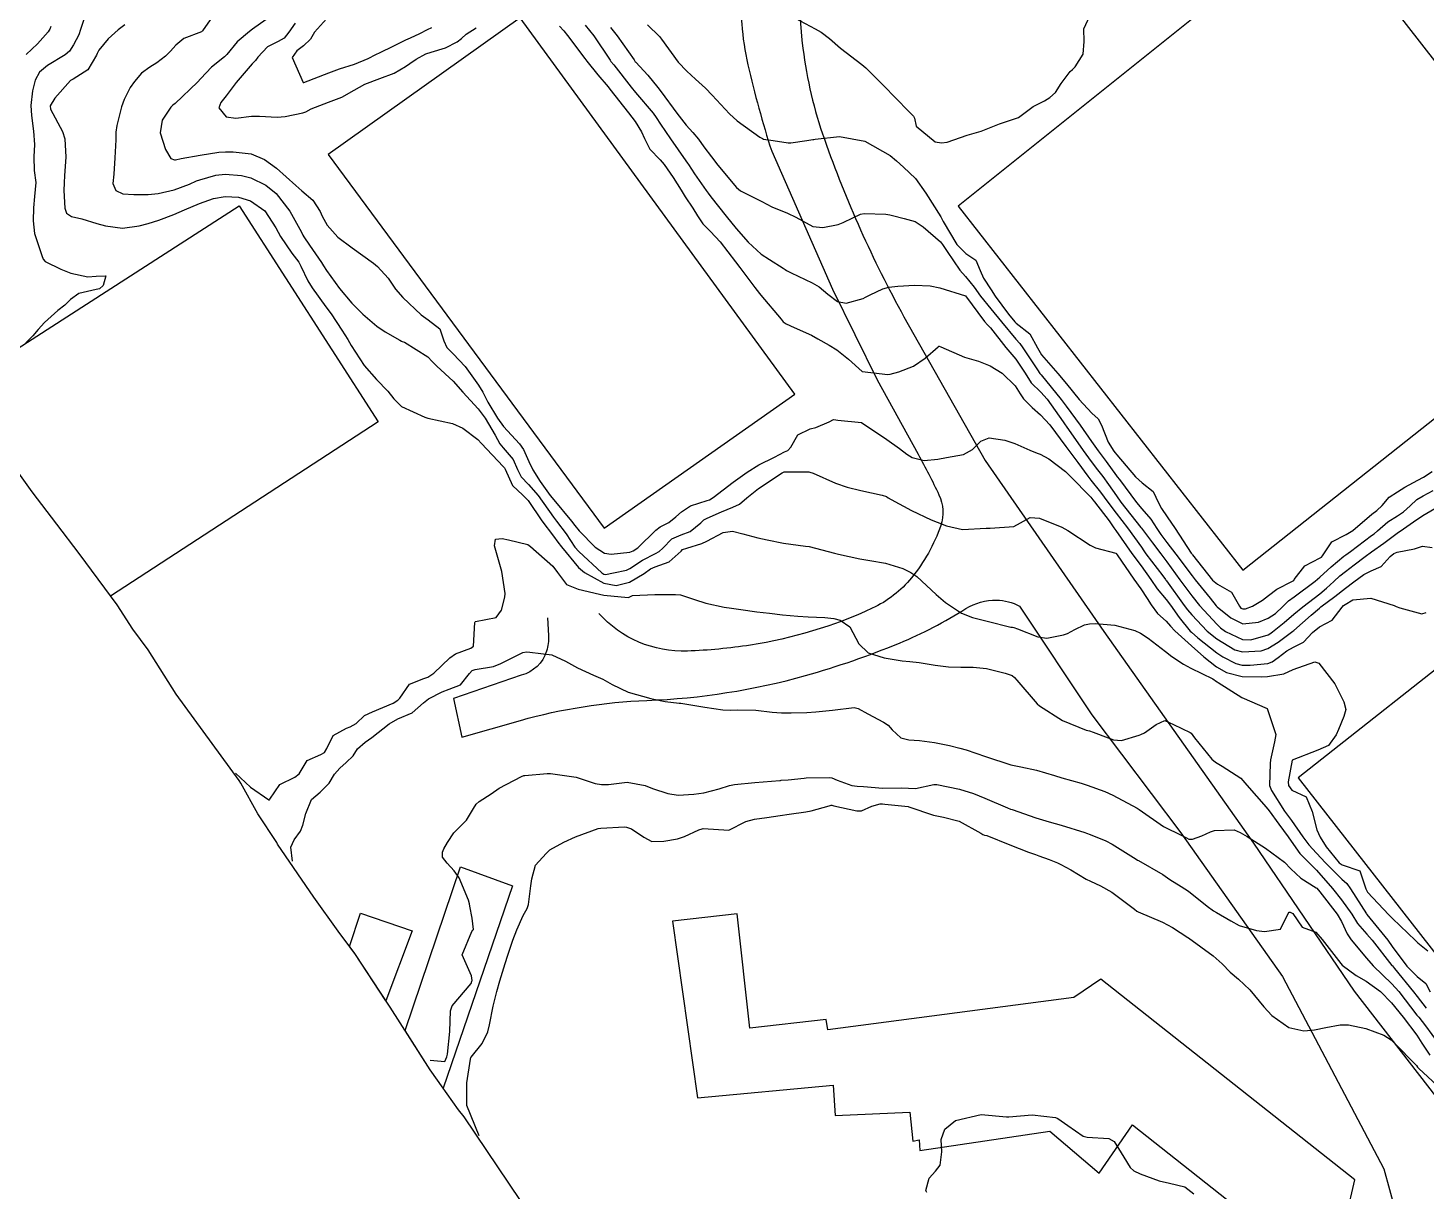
# Model space of a CAD drawing. Header units: metres. Extents: x 298520 to 308411, y 7433745 to 7450750.
# Drawn here: x 304322.3 to 304431.6, y 7439556.3 to 7439647.3 of the extents above; entities that cross this region are included whole.
import ezdxf

# ---------------------------------------------------------------- set-up
doc = ezdxf.new("R2010")
doc.units = ezdxf.units.M
doc.header["$LTSCALE"] = 10
for name, color, linetype in [('Area', 45, 'Continuous'), ('Area Verde e Lazer', 94, 'Continuous'), ('Curvas de Nivel 1m', 11, 'Continuous'), ('Curvas de Nivel 5m', 15, 'Continuous'), ('Edificações', 30, 'Continuous'), ('Vias Primárias', 230, 'Continuous')]:
    doc.layers.add(name, color=color, linetype=linetype)

msp = doc.modelspace()

# ---------------------------------------------------------------- linework, layer by layer
at = {"layer": 'Area'}
msp.add_polyline3d([(304363.42, 7439551.65, 759.69), (304356.39, 7439562.1, 760.03), (304355.94, 7439562.65, 765.63), (304353.73, 7439565.79, 765.72), (304350.59, 7439570.69, 763.39), (304347.85, 7439574.87, 757.85), (304346.54, 7439576.63, 759.7), (304344.62, 7439579.29, 760.1), (304341.79, 7439583.42, 757.32), (304341.74, 7439583.57, 757.27), (304340.26, 7439585.8, 756.87), (304338.92, 7439588.2, 755.63), (304338.79, 7439588.4, 755.66), (304333.87, 7439595.15, 755.63), (304331.67, 7439598.62, 755.63), (304330.46, 7439600.25, 755.7), (304329.24, 7439602.14, 755.53), (304326.28, 7439606.17, 755.68), (304324.53, 7439608.46, 755.68), (304322.6, 7439611, 755.82), (304320.57, 7439613.83, 755.7)], dxfattribs=at)
at = {"layer": 'Area Verde e Lazer'}
for points in [[(304395.05, 7439633.32), (304417.31, 7439604.85), (304445.8, 7439627.4), (304423.46, 7439656.1)], [(304345.76, 7439637.36), (304367.34, 7439608.15), (304382.27, 7439618.63), (304360.76, 7439648.07)], [(304421.63, 7439588.61), (304443.76, 7439560.3), (304458.64, 7439571.54), (304436.06, 7439599.99)]]:
    msp.add_lwpolyline(points, close=True, dxfattribs=at)
at = {"layer": 'Area Verde e Lazer', "elevation": 762.9}
msp.add_lwpolyline([(304316.77, 7439619.21), (304338.78, 7439633.35), (304349.67, 7439616.46), (304328.73, 7439602.83)], dxfattribs=at)
at = {"layer": 'Curvas de Nivel 1m', "flags": 128}
for points, elevation in [([(304326.75, 7439648.25), (304326.37, 7439647.14), (304326.24, 7439646.74), (304325.83, 7439645.96), (304325.51, 7439645.46), (304325.18, 7439645.16), (304323.8, 7439644.32), (304323.17, 7439643.81), (304322.84, 7439643.19), (304322.63, 7439642.35), (304322.49, 7439641.19), (304322.53, 7439640.43), (304322.69, 7439639.19), (304322.78, 7439638.14), (304322.72, 7439637.19), (304322.76, 7439636.13), (304322.87, 7439635.19), (304322.78, 7439634.09), (304322.69, 7439633.19), (304322.67, 7439632.18), (304322.77, 7439631.19), (304323.34, 7439629.47), (304323.46, 7439629.18), (304323.62, 7439628.99), (304324.84, 7439628.39), (304325.61, 7439628.08), (304326.96, 7439627.79), (304327.61, 7439627.85), (304328.36, 7439627.87), (304328.15, 7439627.12), (304327.86, 7439626.86), (304327.6, 7439626.8), (304326.25, 7439626.49), (304325.59, 7439626.02), (304325.15, 7439625.59), (304324.61, 7439625.16), (304323.56, 7439624.22), (304323.07, 7439623.68), (304322.65, 7439623.19), (304322.09, 7439622.65)], 756), ([(304336.71, 7439648.17), (304335.91, 7439647.03), (304335.88, 7439646.99), (304335.84, 7439646.97), (304334.45, 7439646.43), (304333.83, 7439645.92), (304333.42, 7439645.46), (304333.02, 7439645.07), (304332.34, 7439644.54), (304331.8, 7439644.21), (304331.16, 7439643.73), (304330.59, 7439643.09), (304330.27, 7439642.62), (304329.78, 7439641.66), (304329.58, 7439641.1), (304329.21, 7439639.65), (304329.15, 7439639.11), (304329.13, 7439638.51), (304329.07, 7439637.11), (304328.97, 7439635.84), (304328.9, 7439635.11), (304329.14, 7439634.56), (304329.68, 7439634.3), (304330.54, 7439634.23), (304331.68, 7439634.23), (304332.44, 7439634.32), (304333.69, 7439634.6), (304334.89, 7439635.04), (304335.44, 7439635.3), (304335.7, 7439635.4), (304336.97, 7439635.75), (304337.7, 7439635.82), (304338.97, 7439635.72), (304339.7, 7439635.55), (304340.87, 7439634.97), (304341.69, 7439634.31), (304342.75, 7439632.95), (304343.66, 7439631.3), (304343.78, 7439631.07), (304343.86, 7439630.94), (304344.29, 7439630.28), (304345.23, 7439628.92), (304345.38, 7439628.67), (304345.62, 7439628.3), (304346.65, 7439626.9), (304347.59, 7439625.75), (304348.47, 7439624.88), (304349.56, 7439623.94), (304350.2, 7439623.5), (304351.36, 7439622.84), (304351.49, 7439622.78), (304351.55, 7439622.75), (304351.71, 7439622.68), (304353.54, 7439621.55), (304353.89, 7439621.17), (304354.25, 7439620.81), (304355.52, 7439619.64), (304356.29, 7439618.78), (304357.49, 7439617.48), (304358.03, 7439616.76), (304358.81, 7439615.41), (304359.18, 7439614.75), (304359.45, 7439614.43), (304360.22, 7439613.52), (304360.57, 7439612.73), (304360.86, 7439612.16), (304361.42, 7439611.57), (304362.17, 7439610.71), (304363.39, 7439609.01), (304363.62, 7439608.7), (304364.38, 7439607.69), (304365.06, 7439606.67), (304365.36, 7439606.32), (304367.15, 7439604.65), (304367.33, 7439604.55), (304367.45, 7439604.53), (304368.08, 7439604.64), (304369.1, 7439604.87), (304369.34, 7439604.99), (304370.33, 7439605.64), (304371.36, 7439606.17), (304371.65, 7439606.31), (304371.93, 7439606.59), (304372.65, 7439607.31), (304373.37, 7439607.62), (304374.07, 7439607.88), (304374.91, 7439608.56), (304375.15, 7439608.8), (304375.39, 7439608.92), (304376.51, 7439609.43), (304377.4, 7439609.8), (304377.92, 7439610.01), (304378.51, 7439610.52), (304379.42, 7439611.25), (304381.28, 7439612.48), (304381.43, 7439612.54), (304383.36, 7439612.54), (304383.43, 7439612.53), (304383.69, 7439612.46), (304385.43, 7439611.66), (304386.35, 7439611.35), (304387.42, 7439611.09), (304389.09, 7439610.72), (304389.42, 7439610.61), (304389.55, 7439610.53), (304389.79, 7439610.38), (304391.4, 7439609.54), (304392.93, 7439608.8), (304393.39, 7439608.62), (304394.13, 7439608.33), (304395.38, 7439608.05), (304397.22, 7439608.14), (304397.38, 7439608.15), (304397.53, 7439608.14), (304399.38, 7439608.27), (304400.68, 7439608.97), (304401.39, 7439608.92), (304403.14, 7439608.22), (304403.38, 7439608.1), (304403.63, 7439607.97), (304405.37, 7439606.81), (304405.77, 7439606.6), (304407.36, 7439606.19), (304407.39, 7439606.17), (304407.48, 7439606.05), (304408.77, 7439604.16), (304409.33, 7439603.4), (304409.82, 7439602.64), (304410.13, 7439602.14), (304410.64, 7439601.46), (304411.3, 7439600.88), (304411.66, 7439600.49), (304411.99, 7439600.12), (304413.28, 7439598.94), (304414.26, 7439598.09), (304415.26, 7439597.31), (304416.04, 7439596.86), (304417.25, 7439596.54), (304418.77, 7439596.51), (304419.25, 7439596.54), (304420.51, 7439596.76), (304421.25, 7439597.1), (304422.95, 7439597.68), (304423.26, 7439597.6), (304424.5, 7439595.97), (304425.22, 7439594.55), (304425.36, 7439593.96), (304425.21, 7439593.42), (304424.78, 7439592.39), (304424.6, 7439591.97), (304424, 7439591.15), (304423.18, 7439590.77), (304421.17, 7439590.01), (304420.85, 7439588.31), (304420.87, 7439588.01), (304421.14, 7439587.66), (304422.26, 7439587.12), (304422.74, 7439585.99), (304423.1, 7439584.56), (304423.35, 7439583.98), (304423.84, 7439583.21), (304424.85, 7439581.96), (304425.07, 7439581.82), (304426.47, 7439581.34), (304426.94, 7439579.93), (304427.05, 7439579.67), (304428.72, 7439577.91), (304429.02, 7439577.61), (304430.81, 7439575.89), (304431, 7439575.71), (304431.77, 7439575.1)], 754), ([(304340.89, 7439647.94), (304339.84, 7439647.16), (304339.59, 7439646.98), (304338.64, 7439646.19), (304337.82, 7439645.18), (304337.73, 7439645.09), (304337.63, 7439645.01), (304336.62, 7439644.21), (304335.8, 7439643.32), (304335.54, 7439643.03), (304333.78, 7439641.36), (304333.61, 7439641.22), (304333.43, 7439641.06), (304332.77, 7439640.05), (304332.62, 7439639.07), (304333.03, 7439637.77), (304333.45, 7439637.06), (304333.72, 7439636.96), (304333.82, 7439636.96), (304334.25, 7439637.05), (304335.73, 7439637.33), (304337.2, 7439637.54), (304337.73, 7439637.57), (304338.32, 7439637.59), (304339.73, 7439637.43), (304340.77, 7439636.97), (304341.71, 7439636.31), (304343.21, 7439634.94), (304343.69, 7439634.53), (304344.55, 7439633.8), (304345.12, 7439632.92), (304345.29, 7439632.54), (304345.66, 7439631.85), (304346.52, 7439630.9), (304347.64, 7439630.07), (304349.29, 7439628.87), (304349.62, 7439628.62), (304350.45, 7439627.7), (304351.01, 7439626.85), (304351.59, 7439626.18), (304353.02, 7439624.83), (304353.57, 7439624.44), (304354.49, 7439623.74), (304354.81, 7439622.8), (304355.03, 7439622.28), (304355.54, 7439621.77), (304356.47, 7439620.78), (304357.51, 7439619.33), (304357.86, 7439618.77), (304358.25, 7439618.01), (304359, 7439616.75), (304359.47, 7439616.09), (304360.72, 7439614.73), (304361.02, 7439614.3), (304361.44, 7439613.37), (304361.76, 7439612.72), (304362.34, 7439611.8), (304363.13, 7439610.7), (304363.41, 7439610.36), (304364.8, 7439608.68), (304365.05, 7439608.35), (304365.38, 7439607.94), (304366.65, 7439606.66), (304367.36, 7439606.19), (304367.89, 7439606.11), (304369.36, 7439606.27), (304369.62, 7439606.37), (304369.97, 7439606.62), (304371.38, 7439608), (304371.73, 7439608.24), (304372.39, 7439608.59), (304372.95, 7439609.02), (304373.4, 7439609.41), (304374.09, 7439609.88), (304375.41, 7439610.3), (304375.59, 7439610.36), (304375.87, 7439610.55), (304377.43, 7439611.75), (304378.52, 7439612.52), (304379.44, 7439613.11), (304380.66, 7439613.7), (304381.45, 7439614.11), (304381.7, 7439614.23), (304381.95, 7439614.48), (304382.49, 7439615.45), (304383.47, 7439615.92), (304383.91, 7439616.02), (304384.94, 7439616.45), (304385.28, 7439616.65), (304385.48, 7439616.62), (304385.63, 7439616.58), (304387.48, 7439616.41), (304389.46, 7439615.07), (304390.46, 7439614.37), (304391.02, 7439613.94), (304391.45, 7439613.67), (304392.37, 7439613.43), (304393.44, 7439613.54), (304394.12, 7439613.66), (304395.45, 7439613.91), (304396.17, 7439614.31), (304396.8, 7439614.96), (304397.47, 7439615.2), (304398.7, 7439615.04), (304399.46, 7439614.78), (304400.65, 7439614.25), (304401.21, 7439614.01), (304401.45, 7439613.92), (304402.12, 7439613.56), (304403.44, 7439612.57), (304403.8, 7439612.22), (304405.42, 7439610.56), (304405.58, 7439610.36), (304405.71, 7439610.2), (304406.84, 7439608.73), (304407.21, 7439608.17), (304407.29, 7439608.08), (304407.38, 7439607.96), (304408.63, 7439606.16), (304409.35, 7439605.2), (304410.1, 7439604.14), (304410.6, 7439603.4), (304411.32, 7439602.56), (304411.66, 7439602.12), (304412.34, 7439601.15), (304413.2, 7439600.1), (304413.29, 7439600.01), (304413.8, 7439599.58), (304415.27, 7439598.39), (304415.75, 7439598.07), (304416.76, 7439597.56), (304417.26, 7439597.42), (304417.89, 7439597.42), (304419.26, 7439597.57), (304419.61, 7439597.68), (304420.06, 7439598.02), (304420.74, 7439598.55), (304421.28, 7439598.83), (304422.06, 7439599.22), (304422.75, 7439599.99), (304423.3, 7439600.42), (304424.31, 7439600.96), (304425.08, 7439601.96), (304425.19, 7439602.09), (304425.32, 7439602.18), (304425.91, 7439602.54), (304427.32, 7439602.66), (304429.14, 7439602.09), (304429.31, 7439602.01), (304429.58, 7439601.91), (304431.31, 7439601.45), (304431.65, 7439601.54)], 753), ([(304345.86, 7439648.25), (304344.68, 7439646.93), (304344.37, 7439646.4), (304343.83, 7439645.87), (304343.3, 7439645.47), (304342.94, 7439644.95), (304343.79, 7439643.01), (304343.85, 7439643), (304345.8, 7439643.76), (304346.63, 7439644.07), (304347.81, 7439644.43), (304348.88, 7439644.87), (304349.49, 7439645.2), (304349.82, 7439645.35), (304350.83, 7439645.85), (304351.84, 7439646.33), (304352.19, 7439646.49), (304352.92, 7439646.83), (304353.53, 7439647.14), (304353.85, 7439647.29)], 751), ([(304382.29, 7439648.04), (304383.85, 7439647.2), (304384.33, 7439646.94), (304384.96, 7439646.44), (304385.83, 7439645.69), (304387.51, 7439644.41), (304387.81, 7439644.15), (304389.55, 7439642.39), (304389.79, 7439642.15), (304391.55, 7439640.36), (304391.61, 7439640.21), (304391.76, 7439639.58), (304393.24, 7439638.35), (304393.74, 7439638.27), (304394.17, 7439638.33), (304395.75, 7439638.87), (304396.85, 7439639.2), (304397.76, 7439639.57), (304398.26, 7439639.78), (304399.76, 7439640.27), (304400.9, 7439641.13), (304401.78, 7439641.58), (304402.2, 7439641.83), (304402.65, 7439642.23), (304403.1, 7439642.93), (304403.81, 7439643.85), (304403.99, 7439644.03), (304404.19, 7439644.22), (304404.83, 7439645.21), (304404.9, 7439646.21), (304404.86, 7439647.2), (304405.33, 7439648.21)], 748), ([(304324.05, 7439647.38), (304323.98, 7439647.18), (304323.93, 7439647.09), (304323.84, 7439646.97), (304323, 7439646.02), (304322.13, 7439645.2)], 757), ([(304343.16, 7439647.64), (304342.68, 7439646.95), (304342.31, 7439646.48), (304341.83, 7439646.2), (304341, 7439645.8), (304340.24, 7439644.98), (304340.07, 7439644.72), (304339.81, 7439644.45), (304338.55, 7439643), (304337.78, 7439641.95), (304337.35, 7439641.44), (304337.19, 7439641.02), (304337.76, 7439640.32), (304338.54, 7439640.22), (304339.76, 7439640.36), (304340.38, 7439640.36), (304341.76, 7439640.28), (304342.39, 7439640.33), (304343.77, 7439640.63), (304344, 7439640.71), (304344.43, 7439640.93), (304345.78, 7439641.45), (304346.83, 7439641.85), (304347.79, 7439642.4), (304348.63, 7439642.88), (304349.8, 7439643.31), (304350.91, 7439643.74), (304351.81, 7439644.25), (304352.15, 7439644.49), (304352.63, 7439644.83), (304353.4, 7439645.24), (304353.82, 7439645.37), (304354.92, 7439645.71), (304355.83, 7439646.19), (304356.18, 7439646.45), (304356.55, 7439646.78), (304357.34, 7439647.28)], 752), ([(304363.85, 7439647.4), (304364.18, 7439647.03), (304364.47, 7439646.69), (304365.82, 7439644.87), (304365.98, 7439644.67), (304366.85, 7439643.61), (304367.66, 7439642.65), (304367.79, 7439642.49), (304369.26, 7439640.64), (304369.76, 7439639.95), (304370.27, 7439639.14), (304370.51, 7439638.62), (304370.92, 7439637.79), (304371.73, 7439636.96), (304372.05, 7439636.6), (304372.74, 7439635.56), (304373.36, 7439634.58), (304373.69, 7439634.07), (304374.28, 7439633.17), (304374.65, 7439632.57), (304375.06, 7439631.95), (304375.66, 7439631.36), (304376.41, 7439630.54), (304377.63, 7439628.97), (304377.97, 7439628.53), (304379.14, 7439626.98), (304379.49, 7439626.51), (304379.6, 7439626.38), (304381.19, 7439624.49), (304381.36, 7439624.27), (304381.57, 7439624.12), (304382.2, 7439623.84), (304383.56, 7439623.25), (304384.07, 7439622.96), (304384.94, 7439622.45), (304385.55, 7439622.08), (304386.47, 7439621.36), (304387.53, 7439620.41), (304389.53, 7439620.16), (304389.73, 7439620.18), (304390.4, 7439620.38), (304391.54, 7439620.81), (304392.45, 7439621.44), (304393.47, 7439622.34), (304393.52, 7439622.38), (304393.55, 7439622.38), (304393.68, 7439622.34), (304395.54, 7439621.52), (304396.64, 7439621.2), (304397.53, 7439620.84), (304398.48, 7439620.28), (304399.51, 7439619.27), (304399.9, 7439618.65), (304400.15, 7439618.26), (304400.82, 7439617.57), (304401.49, 7439617.02), (304402.2, 7439616.23), (304403.46, 7439614.53), (304403.69, 7439614.22), (304404.39, 7439613.27), (304405.18, 7439612.2), (304405.43, 7439611.9), (304406.18, 7439610.95), (304406.74, 7439610.18), (304407.4, 7439609.31), (304408.29, 7439608.16), (304409.37, 7439606.65), (304409.57, 7439606.36), (304409.73, 7439606.14), (304411.04, 7439604.42), (304411.26, 7439604.12), (304411.29, 7439604.08), (304411.33, 7439604.02), (304412.72, 7439602.11), (304412.97, 7439601.77), (304413.31, 7439601.37), (304414.52, 7439600.09), (304415.28, 7439599.48), (304416.69, 7439598.64), (304417.27, 7439598.47), (304418.75, 7439598.55), (304419.27, 7439598.73), (304420.08, 7439599.23), (304421.12, 7439600.01), (304421.22, 7439600.09), (304421.29, 7439600.15), (304422.66, 7439601.34), (304423.31, 7439601.89), (304423.36, 7439601.93), (304423.42, 7439601.98), (304424.5, 7439602.79), (304425.33, 7439603.45), (304425.99, 7439603.95), (304426.77, 7439604.51), (304427.35, 7439604.82), (304428.12, 7439605.15), (304428.84, 7439605.92), (304429.11, 7439606.17), (304429.37, 7439606.27), (304430.74, 7439606.52), (304431.37, 7439606.75), (304432.13, 7439606.64)], 752), ([(304365.85, 7439647.49), (304366.53, 7439646.66), (304367.81, 7439644.74), (304367.87, 7439644.65), (304368.09, 7439644.37), (304369.45, 7439642.63), (304369.79, 7439642.23), (304371.17, 7439640.61), (304371.42, 7439640.27), (304371.75, 7439639.73), (304372.52, 7439638.59), (304373.73, 7439636.87), (304373.85, 7439636.7), (304373.94, 7439636.58), (304374.42, 7439635.86), (304375.32, 7439634.56), (304375.47, 7439634.34), (304375.69, 7439634.05), (304376.88, 7439632.54), (304377.66, 7439631.58), (304378.6, 7439630.52), (304379.63, 7439629.58), (304380.29, 7439629.16), (304381.35, 7439628.48), (304381.51, 7439628.37), (304381.62, 7439628.3), (304381.98, 7439628.11), (304383.61, 7439627.33), (304384.17, 7439627.01), (304384.83, 7439626.44), (304385.59, 7439625.87), (304386.28, 7439625.74), (304387.6, 7439626.12), (304387.8, 7439626.21), (304388.16, 7439626.4), (304389.14, 7439626.86), (304389.61, 7439627), (304390.31, 7439627.08), (304391.61, 7439627.15), (304392.86, 7439627.09), (304393.61, 7439626.95), (304395.6, 7439626.32), (304397.11, 7439624.3), (304397.34, 7439624.06), (304397.57, 7439623.82), (304398.78, 7439622.28), (304399.54, 7439621.36), (304400.28, 7439620.26), (304400.76, 7439619.5), (304401.51, 7439618.77), (304402.01, 7439618.23), (304403.25, 7439616.46), (304403.41, 7439616.22), (304403.48, 7439616.12), (304404.82, 7439614.21), (304405.44, 7439613.37), (304405.95, 7439612.71), (304406.36, 7439612.19), (304406.81, 7439611.56), (304407.42, 7439610.67), (304407.77, 7439610.17), (304409.32, 7439608.21), (304409.37, 7439608.15), (304410.24, 7439607), (304410.89, 7439606.13), (304411.35, 7439605.5), (304412.39, 7439604.11), (304413.32, 7439602.85), (304413.93, 7439602.09), (304415.3, 7439600.6), (304415.57, 7439600.35), (304415.96, 7439600.07), (304417.28, 7439599.44), (304417.93, 7439599.4), (304419.29, 7439599.81), (304419.43, 7439599.89), (304419.62, 7439600.03), (304420.54, 7439600.78), (304421.31, 7439601.41), (304422.01, 7439602), (304423.32, 7439603.02), (304423.86, 7439603.44), (304424.44, 7439603.97), (304424.9, 7439604.41), (304425.34, 7439604.76), (304426.03, 7439605.27), (304426.87, 7439605.94), (304427.37, 7439606.3), (304428.33, 7439606.97), (304429.38, 7439607.75), (304429.48, 7439607.82), (304429.62, 7439607.91), (304430.66, 7439608.63), (304431.4, 7439609.14), (304432.65, 7439609.87)], 751), ([(304370.74, 7439647.5), (304371.67, 7439646.6), (304371.84, 7439646.39), (304373.13, 7439644.59), (304373.81, 7439643.88), (304374.5, 7439643.27), (304375.27, 7439642.56), (304375.78, 7439642.01), (304377.15, 7439640.54), (304377.76, 7439640), (304379.53, 7439638.73), (304379.74, 7439638.61), (304379.82, 7439638.58), (304380.38, 7439638.5), (304381.58, 7439638.32), (304381.74, 7439638.29), (304381.94, 7439638.28), (304383.19, 7439638.47), (304383.67, 7439638.54), (304383.74, 7439638.55), (304383.85, 7439638.56), (304385.75, 7439638.77), (304387.74, 7439638.41), (304389.73, 7439637.3), (304390.21, 7439636.87), (304390.76, 7439636.37), (304391.71, 7439635.48), (304392.52, 7439634.35), (304393.67, 7439632.49), (304393.76, 7439632.34), (304393.87, 7439632.13), (304394.94, 7439630.33), (304395.64, 7439629.64), (304396.42, 7439629.1), (304396.77, 7439628.3), (304397.02, 7439627.71), (304397.61, 7439626.78), (304397.94, 7439626.29), (304398.98, 7439624.88), (304399.46, 7439624.27), (304399.57, 7439624.17), (304400.65, 7439623.34), (304401.24, 7439622.24), (304401.55, 7439621.71), (304402.84, 7439620.23), (304403.52, 7439619.44), (304404.5, 7439618.21), (304405.49, 7439617.15), (304406, 7439616.7), (304406.24, 7439616.19), (304406.77, 7439614.87), (304407.22, 7439614.17), (304407.32, 7439614.04), (304407.45, 7439613.88), (304408.91, 7439612.16), (304409.43, 7439611.68), (304410.29, 7439611.01), (304410.72, 7439610.13), (304410.95, 7439609.68), (304411.39, 7439609.02), (304412.02, 7439608.11), (304413.27, 7439606.19), (304413.34, 7439606.1), (304413.36, 7439606.07), (304414.94, 7439604.08), (304415.33, 7439603.76), (304416.41, 7439603.15), (304417.04, 7439602.05), (304417.16, 7439601.9), (304417.31, 7439601.83), (304417.52, 7439601.84), (304418.07, 7439602.04), (304418.84, 7439602.51), (304419.32, 7439602.88), (304419.97, 7439603.38), (304421.2, 7439604.01), (304421.29, 7439604.05), (304421.33, 7439604.13), (304422.15, 7439605.19), (304423.36, 7439605.82), (304423.46, 7439605.88), (304423.53, 7439605.98), (304424.27, 7439607.08), (304425.38, 7439607.66), (304425.91, 7439607.95), (304427.4, 7439609.24), (304427.78, 7439609.54), (304428.21, 7439609.92), (304428.76, 7439610.57), (304429.42, 7439611), (304429.99, 7439611.34), (304430.99, 7439611.89), (304431.44, 7439612.13), (304432.13, 7439612.57)], 749), ([(304338.49, 7439588.98), (304339.67, 7439587.9), (304341.12, 7439586.9), (304341.17, 7439586.91), (304341.2, 7439586.96), (304341.97, 7439588.11), (304343.14, 7439588.66), (304343.47, 7439588.94), (304344.12, 7439589.97), (304345.17, 7439590.44), (304345.47, 7439590.6), (304345.64, 7439590.91), (304346.14, 7439591.94), (304347.19, 7439592.5), (304347.47, 7439592.6), (304347.93, 7439592.88), (304348.59, 7439593.49), (304349.21, 7439593.78), (304350.83, 7439594.47), (304351.21, 7439594.7), (304351.29, 7439594.76), (304351.36, 7439594.84), (304352.11, 7439595.95), (304353.24, 7439596.39), (304353.56, 7439596.5), (304354.01, 7439596.81), (304355.26, 7439598.01), (304355.72, 7439598.32), (304356.9, 7439598.77), (304357.12, 7439598.91), (304357.22, 7439600.77), (304357.24, 7439600.82), (304357.29, 7439600.85), (304358.9, 7439601.16), (304359.3, 7439601.72), (304359.57, 7439602.75), (304359.61, 7439603.04), (304359.33, 7439604.75), (304358.77, 7439606.76), (304358.85, 7439607.28), (304359.37, 7439607.35), (304359.86, 7439607.23), (304361.36, 7439606.86), (304361.57, 7439606.72), (304363.34, 7439605.17), (304363.68, 7439604.69), (304364.39, 7439603.75), (304365.32, 7439603.37), (304366.99, 7439602.98), (304367.32, 7439602.91), (304369.21, 7439602.73), (304369.31, 7439602.75), (304369.57, 7439602.88), (304371.32, 7439602.97), (304372.93, 7439602.97), (304373.32, 7439602.94), (304374.41, 7439602.57), (304375.31, 7439602.27), (304376.74, 7439601.97), (304377.31, 7439601.89), (304378.04, 7439601.79), (304379.3, 7439601.61), (304380.29, 7439601.49), (304381.3, 7439601.38), (304382.5, 7439601.27), (304383.3, 7439601.22), (304384.6, 7439601.15), (304385.3, 7439601.07), (304385.81, 7439600.95), (304386.56, 7439600.42), (304387.27, 7439599.11), (304388, 7439598.4), (304389.26, 7439598.01), (304390.66, 7439597.78), (304391.26, 7439597.72), (304391.98, 7439597.63), (304393.25, 7439597.43), (304394.27, 7439597.31), (304395.25, 7439597.28), (304396.22, 7439597.27), (304397.25, 7439597.18), (304398.72, 7439596.81), (304399.25, 7439596.61), (304399.45, 7439596.47), (304399.64, 7439596.26), (304401.22, 7439594.41), (304401.41, 7439594.24), (304403.2, 7439593.11), (304405.05, 7439592.35), (304405.19, 7439592.32), (304405.3, 7439592.3), (304405.61, 7439592.19), (304406.76, 7439591.74), (304407.19, 7439591.58), (304407.82, 7439591.53), (304409.19, 7439591.95), (304409.33, 7439592.01), (304409.61, 7439592.15), (304410.54, 7439592.8), (304411.2, 7439593.1), (304411.88, 7439592.8), (304413.19, 7439592.16), (304413.27, 7439592.1), (304413.53, 7439591.76), (304414.89, 7439590.08), (304415.17, 7439589.84), (304415.69, 7439589.54), (304417.15, 7439588.58), (304417.63, 7439588.05), (304419.13, 7439586.32), (304419.36, 7439586.03), (304420.13, 7439585), (304420.86, 7439584.01), (304421.09, 7439583.66), (304421.78, 7439582.7), (304422.46, 7439581.99), (304422.78, 7439581.69), (304423.07, 7439581.41), (304424.33, 7439579.97), (304425.04, 7439579.09), (304425.83, 7439577.95), (304426.29, 7439577.22), (304427.01, 7439576.4), (304427.43, 7439575.93), (304428.97, 7439573.95), (304429.01, 7439573.91), (304429.17, 7439573.71), (304430.66, 7439571.89), (304430.95, 7439571.52), (304431.66, 7439570.6)], 756), ([(304342.95, 7439582.11), (304342.83, 7439583.19), (304343.09, 7439583.78), (304343.58, 7439584.45), (304343.76, 7439584.93), (304344, 7439585.82), (304344.46, 7439586.92), (304345.13, 7439587.49), (304345.83, 7439588.21), (304346.24, 7439588.9), (304346.66, 7439589.38), (304347.16, 7439589.83), (304347.7, 7439590.35), (304348.05, 7439590.88), (304348.64, 7439591.42), (304349.18, 7439591.78), (304350.52, 7439592.85), (304351.2, 7439593.24), (304352.32, 7439593.71), (304353.21, 7439594.49), (304353.6, 7439594.81), (304354.67, 7439595.35), (304355.22, 7439595.55), (304356.11, 7439595.9), (304356.8, 7439596.77), (304357.01, 7439597.01), (304357.25, 7439597.08), (304358.68, 7439597.33), (304359.25, 7439597.56), (304360.97, 7439598.43), (304361.26, 7439598.48), (304361.53, 7439598.45), (304363.26, 7439598.24), (304364.32, 7439597.75), (304365.25, 7439597.21), (304366.51, 7439596.66), (304367.24, 7439596.33), (304367.96, 7439595.92), (304369.22, 7439595.33), (304370.99, 7439594.82), (304371.22, 7439594.77), (304372.12, 7439594.59), (304373.21, 7439594.46), (304373.35, 7439594.45), (304375.21, 7439594.15), (304376.62, 7439593.95), (304377.21, 7439593.91), (304377.8, 7439593.93), (304379.21, 7439593.92), (304380.48, 7439593.76), (304381.21, 7439593.71), (304381.97, 7439593.71), (304383.21, 7439593.73), (304383.89, 7439593.77), (304385.21, 7439593.91), (304386.91, 7439594.11), (304387.21, 7439594.05), (304387.98, 7439593.62), (304389.2, 7439592.98), (304389.56, 7439592.74), (304389.87, 7439592.38), (304390.56, 7439591.74), (304391.19, 7439591.58), (304392.01, 7439591.53), (304393.18, 7439591.37), (304394.37, 7439591.14), (304395.18, 7439590.95), (304395.66, 7439590.8), (304397.17, 7439590.29), (304399.16, 7439589.64), (304399.93, 7439589.49), (304401.16, 7439589.22), (304402.58, 7439588.8), (304403.15, 7439588.63), (304404.66, 7439588.2), (304405.14, 7439588.04), (304406.5, 7439587.54), (304407.13, 7439587.27), (304409.03, 7439586.25), (304409.12, 7439586.19), (304409.19, 7439586.15), (304411.1, 7439584.81), (304412.53, 7439584.11), (304412.91, 7439583.93), (304413.09, 7439583.83), (304413.38, 7439583.81), (304414.09, 7439584.09), (304414.78, 7439584.4), (304415.1, 7439584.5), (304416.62, 7439584.54), (304417.1, 7439584.35), (304417.64, 7439584.04), (304419.08, 7439583.13), (304420.56, 7439582.02), (304421.07, 7439581.51), (304421.84, 7439580.78), (304423.05, 7439580.01), (304423.09, 7439579.98), (304423.34, 7439579.69), (304424.69, 7439577.96), (304425.02, 7439577.37), (304425.46, 7439576.41), (304425.78, 7439575.95), (304426.98, 7439574.52), (304427.51, 7439573.92), (304428.96, 7439572.5), (304429.5, 7439571.9), (304430.93, 7439570.07), (304431.01, 7439569.97), (304431.07, 7439569.89), (304431.59, 7439569.21), (304432.59, 7439567.86)], 757), ([(304353.72, 7439566.55), (304354.03, 7439566.51), (304354.88, 7439566.43), (304355.03, 7439566.8), (304355.08, 7439567), (304355.27, 7439568.79), (304355.32, 7439570.4), (304355.46, 7439570.79), (304356.95, 7439572.54), (304357, 7439572.72), (304357.01, 7439572.77), (304356.96, 7439573.14), (304356.23, 7439574.78), (304357, 7439576.59), (304357.07, 7439576.7), (304357.11, 7439576.77), (304357.01, 7439577.64), (304356.83, 7439578.58), (304356.8, 7439578.77), (304356.74, 7439579.06), (304356.01, 7439580.79), (304355.61, 7439581.35), (304355.06, 7439581.95), (304354.7, 7439582.42), (304354.69, 7439582.8), (304354.81, 7439583.06), (304355.08, 7439583.56), (304355.57, 7439584.31), (304356.05, 7439584.78), (304356.58, 7439585.31), (304357.12, 7439586.22), (304357.32, 7439586.57), (304357.56, 7439586.77), (304358.5, 7439587.38), (304359.13, 7439587.81), (304360.87, 7439588.72), (304361.07, 7439588.8), (304361.14, 7439588.81), (304362.88, 7439588.97), (304363.15, 7439588.96), (304365.14, 7439588.68), (304366.65, 7439588.17), (304367.14, 7439588.09), (304367.69, 7439588.1), (304369.14, 7439588.27), (304370.54, 7439588.01), (304371.13, 7439587.79), (304372.33, 7439587.39), (304373.13, 7439587.26), (304374.37, 7439587.33), (304375.13, 7439587.44), (304376.35, 7439587.76), (304377.14, 7439588.02), (304377.55, 7439588.11), (304379.14, 7439588.26), (304381.08, 7439588.42), (304381.14, 7439588.42), (304381.19, 7439588.43), (304381.73, 7439588.47), (304383, 7439588.6), (304383.15, 7439588.61), (304384.94, 7439588.65), (304385.15, 7439588.61), (304385.57, 7439588.43), (304386.73, 7439588.01), (304387.14, 7439587.96), (304387.62, 7439587.93), (304389.14, 7439587.8), (304390.6, 7439587.83), (304391.14, 7439587.82), (304391.7, 7439587.79), (304393.14, 7439588.09), (304393.38, 7439588.09), (304395.14, 7439587.72), (304396.23, 7439587.4), (304397.13, 7439587.02), (304398.89, 7439586.27), (304399.12, 7439586.18), (304399.25, 7439586.14), (304401.11, 7439585.5), (304402.16, 7439585.18), (304403.1, 7439584.93), (304404.95, 7439584.35), (304405.09, 7439584.3), (304405.37, 7439584.2), (304406.6, 7439583.68), (304407.09, 7439583.42), (304408.97, 7439582.25), (304409.07, 7439582.19), (304409.15, 7439582.15), (304411.06, 7439581.05), (304411.61, 7439580.67), (304412.49, 7439580.11), (304413.05, 7439579.75), (304414.52, 7439578.59), (304415.02, 7439578.21), (304415.24, 7439578.08), (304416.38, 7439577.43), (304417.01, 7439577.08), (304418.37, 7439576.68), (304419.01, 7439576.6), (304420.25, 7439576.78), (304420.86, 7439578.01), (304420.94, 7439578.1), (304421.02, 7439578.1), (304421.22, 7439578.01), (304421.96, 7439576.94), (304423.01, 7439576.55), (304423.52, 7439575.97), (304424.97, 7439574.09), (304425.09, 7439573.96), (304426.17, 7439573.15), (304426.96, 7439572.72), (304428.07, 7439571.92), (304428.94, 7439571.01), (304429.84, 7439569.9), (304430.91, 7439568.48), (304431.3, 7439567.88), (304431.94, 7439566.92)], 758), ([(304357.56, 7439560.63), (304356.61, 7439563), (304356.59, 7439564.77), (304356.88, 7439566.61), (304356.91, 7439566.74), (304356.93, 7439566.77), (304357.81, 7439567.84), (304358.23, 7439568.76), (304358.36, 7439569.3), (304358.67, 7439570.75), (304358.72, 7439570.97), (304358.94, 7439571.92), (304359.18, 7439572.75), (304359.61, 7439574.1), (304359.8, 7439574.74), (304360.19, 7439575.93), (304360.5, 7439576.73), (304361.01, 7439577.86), (304361.33, 7439578.41), (304361.42, 7439578.72), (304361.6, 7439580.16), (304361.68, 7439580.71), (304361.98, 7439581.79), (304362.8, 7439582.7), (304362.94, 7439582.84), (304363.08, 7439582.98), (304364.19, 7439583.58), (304365.09, 7439584), (304366.87, 7439584.65), (304367.09, 7439584.69), (304368.94, 7439584.79), (304369.1, 7439584.77), (304369.47, 7439584.62), (304370.45, 7439583.98), (304371.08, 7439583.65), (304372.01, 7439583.67), (304373.09, 7439583.85), (304373.63, 7439584.03), (304374.74, 7439584.56), (304375.01, 7439584.64), (304375.09, 7439584.65), (304377.09, 7439584.53), (304378.42, 7439585.2), (304379.11, 7439585.38), (304380.08, 7439585.52), (304381.11, 7439585.68), (304381.81, 7439585.77), (304383.12, 7439585.95), (304383.54, 7439586.03), (304384.94, 7439586.44), (304385.09, 7439586.48), (304385.12, 7439586.48), (304385.16, 7439586.47), (304385.32, 7439586.44), (304387.12, 7439586.03), (304387.48, 7439586.05), (304388.28, 7439586.4), (304388.94, 7439586.58), (304389.12, 7439586.58), (304389.31, 7439586.57), (304391.12, 7439586.37), (304391.17, 7439586.36), (304393.11, 7439585.71), (304393.89, 7439585.55), (304395.11, 7439585.22), (304396.82, 7439584.29), (304396.98, 7439584.18), (304397.09, 7439584.14), (304397.28, 7439584.1), (304399.08, 7439583.38), (304400.54, 7439582.8), (304401.08, 7439582.61), (304401.35, 7439582.52), (304402.17, 7439582.23), (304402.81, 7439581.97), (304403.07, 7439581.85), (304403.85, 7439581.43), (304405.06, 7439580.7), (304405.39, 7439580.53), (304406.17, 7439580.18), (304407.05, 7439579.68), (304408.83, 7439578.35), (304409.02, 7439578.2), (304409.12, 7439578.15), (304411.02, 7439577.34), (304411.8, 7439576.91), (304413, 7439576.13), (304413.06, 7439576.1), (304414.98, 7439574.7), (304415.69, 7439574.07), (304416.32, 7439573.41), (304416.96, 7439572.87), (304417.85, 7439572.04), (304418.94, 7439570.7), (304419.57, 7439570.02), (304420.92, 7439569.1), (304422.08, 7439568.83), (304422.92, 7439568.91), (304423.79, 7439569.1), (304424.92, 7439569.3), (304425.58, 7439569.29), (304426.92, 7439569.02), (304428.34, 7439568.49), (304428.91, 7439568.13), (304429.13, 7439567.91), (304430.89, 7439566.11), (304430.98, 7439565.99), (304431.07, 7439565.89), (304432.86, 7439564.24)], 759)]:
    msp.add_lwpolyline(points, dxfattribs=dict(at, elevation=elevation))
at = {"layer": 'Curvas de Nivel 5m', "flags": 128}
for points, elevation in [([(304329.85, 7439647.5), (304329.33, 7439647.11), (304328.54, 7439646.42), (304327.82, 7439645.52), (304327.68, 7439645.27), (304327.63, 7439645.13), (304326.94, 7439644), (304325.79, 7439643.27), (304325.59, 7439643.15), (304324.38, 7439641.77), (304324, 7439641.18), (304324.03, 7439640.92), (304324.97, 7439639.16), (304325.16, 7439638.59), (304325.23, 7439637.16), (304325.12, 7439635.74), (304325.09, 7439635.16), (304325.08, 7439634.55), (304325.16, 7439633.16), (304325.29, 7439632.78), (304325.67, 7439632.52), (304326.48, 7439632.33), (304327.66, 7439631.98), (304328.32, 7439631.78), (304329.66, 7439631.62), (304330.96, 7439631.79), (304331.66, 7439631.98), (304332.5, 7439632.24), (304333.67, 7439632.68), (304334.52, 7439633.05), (304335.68, 7439633.54), (304336.79, 7439633.92), (304337.68, 7439634.08), (304338.73, 7439634.04), (304339.68, 7439633.74), (304340.8, 7439632.97), (304341.66, 7439631.64), (304342.03, 7439630.96), (304342.92, 7439629.66), (304343.45, 7439628.94), (304343.62, 7439628.63), (304344.16, 7439627.48), (304344.49, 7439626.93), (304345.58, 7439625.46), (304345.98, 7439624.91), (304346.83, 7439623.63), (304347.28, 7439622.89), (304347.55, 7439622.43), (304348.57, 7439620.88), (304349.52, 7439619.77), (304350.41, 7439618.86), (304350.9, 7439618.26), (304351.49, 7439617.66), (304353.32, 7439616.82), (304353.48, 7439616.77), (304353.56, 7439616.74), (304355.48, 7439616.32), (304356.29, 7439615.97), (304357.46, 7439615.08), (304357.75, 7439614.77), (304359.44, 7439612.98), (304359.54, 7439612.86), (304359.59, 7439612.75), (304360.17, 7439611.49), (304360.98, 7439610.73), (304361.41, 7439610.31), (304362.47, 7439608.71), (304363.37, 7439607.53), (304363.73, 7439607.06), (304364.01, 7439606.69), (304365.34, 7439605.08), (304365.81, 7439604.67), (304367.32, 7439603.85), (304368.29, 7439603.67), (304369.33, 7439603.93), (304370.47, 7439604.61), (304370.98, 7439604.97), (304371.34, 7439605.12), (304372.42, 7439605.51), (304373.36, 7439606.35), (304373.47, 7439606.47), (304373.81, 7439606.58), (304374.98, 7439606.95), (304375.37, 7439607.14), (304376.65, 7439607.81), (304377.38, 7439607.92), (304378.2, 7439607.69), (304379.37, 7439607.39), (304380.09, 7439607.22), (304381.37, 7439606.98), (304383.09, 7439606.74), (304383.37, 7439606.7), (304384.37, 7439606.45), (304385.36, 7439606.19), (304385.68, 7439606.11), (304387.35, 7439605.75), (304388.14, 7439605.62), (304389.35, 7439605.4), (304390.72, 7439604.99), (304391.34, 7439604.68), (304391.8, 7439604.36), (304393.32, 7439602.95), (304394.05, 7439602.33), (304395.3, 7439601.51), (304396.16, 7439601.17), (304397.3, 7439600.87), (304399.16, 7439600.4), (304399.29, 7439600.39), (304399.4, 7439600.37), (304399.68, 7439600.26), (304401.28, 7439599.64), (304401.98, 7439599.54), (304403.29, 7439599.8), (304403.59, 7439599.92), (304404.16, 7439600.21), (304404.92, 7439600.58), (304405.3, 7439600.67), (304405.78, 7439600.68), (304407.3, 7439600.57), (304408.85, 7439600.15), (304409.29, 7439599.94), (304409.89, 7439599.54), (304411.27, 7439598.49), (304411.76, 7439598.12), (304412.66, 7439597.51), (304413.25, 7439597.19), (304414.97, 7439596.36), (304415.24, 7439596.15), (304415.29, 7439596.13), (304415.38, 7439596.08), (304417.23, 7439594.9), (304419.21, 7439594.03), (304419.9, 7439592.02), (304419.78, 7439591.43), (304419.46, 7439590.03), (304419.44, 7439589.75), (304419.4, 7439588.03), (304419.55, 7439587.62), (304420.58, 7439586.02), (304421.11, 7439585.27), (304422, 7439584), (304422.47, 7439583.37), (304423.08, 7439582.73), (304423.78, 7439581.97), (304425.06, 7439580.69), (304425.45, 7439580.35), (304425.72, 7439579.95), (304426.98, 7439577.98), (304427.01, 7439577.93), (304428.64, 7439575.91), (304429, 7439575.44), (304430.13, 7439573.9), (304430.96, 7439573.08), (304431.62, 7439572.54), (304431.97, 7439571.87)], 755), ([(304367.85, 7439647.3), (304368.36, 7439646.64), (304369.68, 7439644.77), (304369.78, 7439644.63), (304369.81, 7439644.59), (304370.75, 7439643.57), (304371.55, 7439642.6), (304371.79, 7439642.28), (304373.02, 7439640.59), (304373.75, 7439639.67), (304374.28, 7439639.1), (304374.72, 7439638.57), (304375.14, 7439637.97), (304375.73, 7439637.18), (304376.23, 7439636.54), (304377.7, 7439634.78), (304378.01, 7439634.53), (304379.68, 7439633.7), (304380.47, 7439633.29), (304381.68, 7439632.79), (304382.34, 7439632.47), (304383.66, 7439631.73), (304384.46, 7439631.65), (304385.66, 7439631.9), (304386.05, 7439632.04), (304386.8, 7439632.42), (304387.39, 7439632.7), (304387.68, 7439632.75), (304389.37, 7439632.7), (304389.68, 7439632.66), (304389.89, 7439632.6), (304390.82, 7439632.37), (304391.67, 7439632.12), (304392.29, 7439631.72), (304393.65, 7439630.54), (304393.81, 7439630.34), (304394.18, 7439629.79), (304395.18, 7439628.32), (304395.62, 7439627.82), (304396.29, 7439626.99), (304396.78, 7439626.3), (304397.59, 7439625.29), (304398.42, 7439624.28), (304399.56, 7439622.92), (304399.87, 7439622.58), (304400.09, 7439622.26), (304401.24, 7439620.53), (304401.44, 7439620.24), (304401.47, 7439620.19), (304401.52, 7439620.13), (304403.09, 7439618.22), (304403.5, 7439617.7), (304404.58, 7439616.21), (304405.46, 7439614.93), (304405.99, 7439614.19), (304406.62, 7439613.36), (304407.43, 7439612.24), (304407.49, 7439612.17), (304407.65, 7439611.95), (304408.98, 7439610.15), (304409.41, 7439609.66), (304410.11, 7439608.86), (304410.59, 7439608.13), (304410.9, 7439607.65), (304411.37, 7439607.03), (304412.07, 7439606.11), (304413.34, 7439604.43), (304413.59, 7439604.1), (304414.74, 7439602.66), (304415.21, 7439602.08), (304415.31, 7439601.98), (304416.36, 7439601.12), (304417.3, 7439600.66), (304418.54, 7439600.8), (304419.3, 7439601.1), (304419.87, 7439601.47), (304420.45, 7439602.02), (304420.88, 7439602.46), (304421.32, 7439602.78), (304422.96, 7439603.99), (304423.16, 7439604.16), (304423.34, 7439604.32), (304424.21, 7439605.11), (304425.22, 7439605.96), (304425.3, 7439606.02), (304425.36, 7439606.07), (304425.74, 7439606.33), (304427.38, 7439607.56), (304427.59, 7439607.71), (304427.84, 7439607.93), (304428.66, 7439608.65), (304429.4, 7439609.12), (304429.88, 7439609.43), (304430.39, 7439609.9), (304430.91, 7439610.39), (304431.41, 7439610.68), (304432.21, 7439611.09)], 750), ([(304392.59, 7439556.18), (304392.5, 7439556.34), (304392.77, 7439557.32), (304393.26, 7439557.86), (304393.62, 7439558.33), (304393.77, 7439559.36), (304393.71, 7439560.33), (304394, 7439561.14), (304394.83, 7439561.81), (304396.83, 7439562.29), (304396.83, 7439562.29), (304398.83, 7439562.1), (304399, 7439562.1), (304400.83, 7439562.25), (304402.66, 7439562.05), (304402.83, 7439561.98), (304403.61, 7439561.43), (304404.82, 7439560.59), (304405.14, 7439560.52), (304406.82, 7439560.4), (304407.24, 7439560.17), (304408, 7439558.96), (304408.49, 7439558.15), (304408.78, 7439557.88), (304409.28, 7439557.65), (304410.77, 7439557.11), (304411.57, 7439556.92), (304412.77, 7439556.63), (304413.48, 7439556.09)], 760)]:
    msp.add_lwpolyline(points, dxfattribs=dict(at, elevation=elevation))
at = {"layer": 'Edificações'}
for points, elevation in [([(304354.74, 7439564.35), (304353.73, 7439565.79), (304351.77, 7439568.85), (304356.1, 7439581.65), (304360.16, 7439580.16)], 765.68), ([(304350.27, 7439571.17), (304347.85, 7439574.87), (304347.43, 7439575.43), (304348.27, 7439578.04), (304352.33, 7439576.65)], 762.75)]:
    msp.add_lwpolyline(points, close=True, dxfattribs=dict(at, elevation=elevation))
msp.add_lwpolyline([(304406.19, 7439572.87), (304404.1, 7439571.45), (304384.84, 7439568.91), (304384.72, 7439569.71), (304378.75, 7439569.03), (304377.74, 7439577.99), (304372.68, 7439577.4), (304374.64, 7439563.6), (304385.26, 7439564.58), (304385.41, 7439562.22), (304391.25, 7439562.47), (304391.5, 7439560.21), (304391.99, 7439560.31), (304392.04, 7439559.48), (304402.22, 7439560.99), (304406.06, 7439557.69), (304408.67, 7439561.47), (304418.9, 7439553.41), (304419.73, 7439546.78), (304426.37, 7439548.11), (304425.43, 7439554.35), (304426.07, 7439557.19)], close=True, dxfattribs=at)
at = {"layer": 'Vias Primárias'}
for points in [[(304472.81, 7439712.04), (304462.71, 7439702.52), (304459.53, 7439701.21), (304442.21, 7439699.02), (304419.86, 7439687.29), (304399.55, 7439676.66), (304386.74, 7439668.65, 0.103388), (304380.83, 7439662.97, 0.112089), (304378.87, 7439658.02, 0.021961), (304378.08, 7439650.82, 0.072562), (304378.59, 7439644.39, 0.022269), (304380.45, 7439637.63), (304385.2, 7439626.83), (304388.7, 7439619.74), (304391.91, 7439613.93, -0.015133), (304393.53, 7439610.76, -0.195795), (304393.67, 7439608.35, -0.090016), (304391.39, 7439604.26, -0.112647), (304388.32, 7439601.88, -0.070435), (304378.78, 7439599, -0.029389), (304373.85, 7439598.53, -0.222668), (304366.92, 7439601.48, -2.235736)], [(304476.99, 7439688.65), (304469.66, 7439693.67), (304462.74, 7439696.97), (304449.45, 7439695.67), (304443.91, 7439694.9), (304439.38, 7439692.59), (304420.62, 7439682.91), (304399.73, 7439671.85), (304389.26, 7439665, 0.067241), (304387.47, 7439663.45, 0.118387), (304383.52, 7439655.99, 0.095508), (304382.89, 7439645.66, 0.052159), (304384.57, 7439638.56, 0.04173), (304390.8, 7439624.68), (304397.16, 7439613.44), (304406.43, 7439600.06), (304418.15, 7439583.51), (304426.02, 7439571.93), (304433.2, 7439562.67), (304436.74, 7439557.56)], [(304362.9, 7439601.13), (304362.98, 7439599.74, -0.092812), (304362.84, 7439598.53, -0.256666), (304360.86, 7439596.65), (304355.55, 7439594.82), (304356.2, 7439591.81), (304360.8, 7439593.11, -0.059006), (304370.69, 7439594.67, 0.058567), (304383.1, 7439596.62, 0.02968), (304390.44, 7439599.16, 0.042734), (304395.64, 7439601.85, -0.143992), (304398.04, 7439602.52, -0.123895), (304399.84, 7439602.05), (304405.5, 7439593.55), (304412.45, 7439584.31), (304420.41, 7439573.08), (304428.34, 7439558.05), (304429.68, 7439553.18)]]:
    msp.add_lwpolyline(points, format="xyb", dxfattribs=at)

doc.saveas('drawing.dxf')
